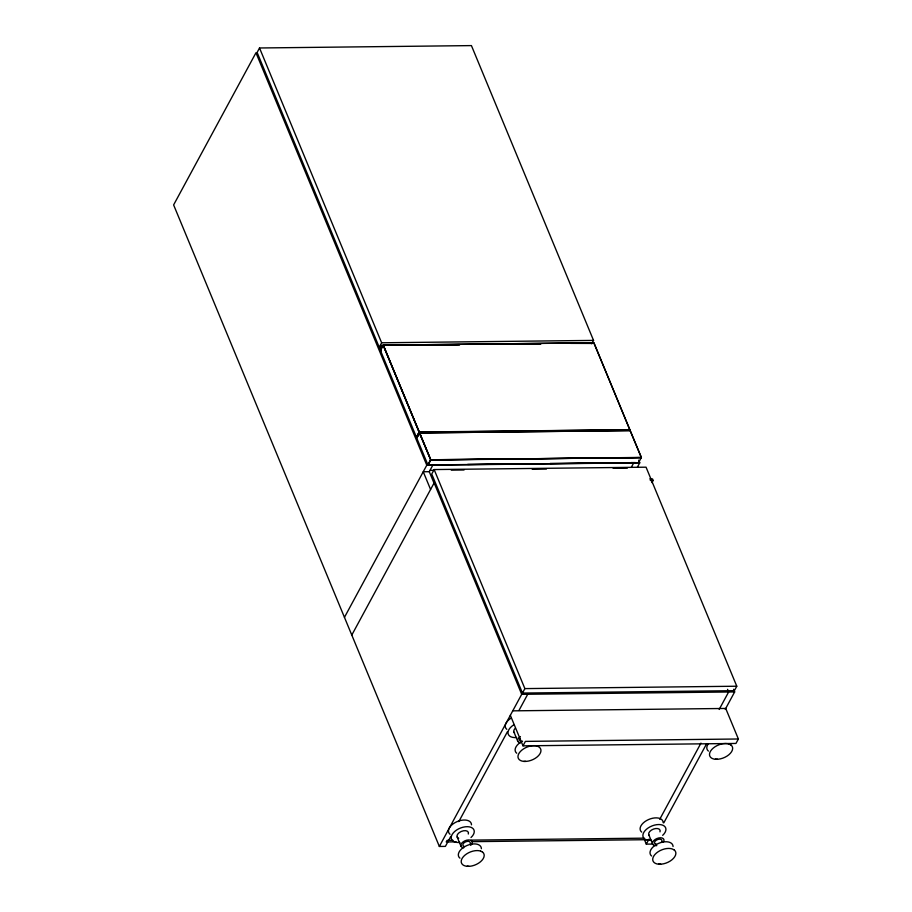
<?xml version="1.0" encoding="UTF-8"?>
<svg xmlns="http://www.w3.org/2000/svg" width="912" height="912" viewBox="0 0 912 912"><rect width="100%" height="100%" fill="white"/><g stroke="black" fill="none" stroke-linecap="round" stroke-linejoin="round"><path stroke-width="1.37" d="M630.203 430.624L641.375 457.619L430.658 459.796L427.831 464.96L638.571 462.749L641.364 457.414L430.806 460.07L419.68 432.926L416.761 438.125L428.024 465.131L430.806 459.762L641.421 457.607L630.124 430.532L419.543 432.926L630.226 430.589M380.418 350.322L383.291 345.124L419.303 432.014L416.488 437.338L380.384 350.333M629.884 429.86L593.837 342.764L383.177 345.158L593.917 342.821L629.793 429.655M419.452 433.052L430.829 460.001L419.588 432.904L416.795 437.965M635.425 462.578L631.058 462.578M380.395 350.345L383.257 345.135L419.224 432.288L629.918 429.734L419.303 432.014L416.419 437.327L419.338 432.094M380.201 347.757L381.182 345.5L384.02 345.466M419.224 432.288L383.2 345.249M259.521 47.983L257.116 52.44L379.221 347.244L381.638 342.787L259.521 47.983L471.424 45.6L593.541 340.404L591.728 343.744M381.182 345.5L380.133 348.498L380.589 350.801M380.806 351.302L380.315 348.521M344.451 617.344L426.793 465.2L255.964 52.782L173.622 204.926L439.356 846.461L445.387 846.393L450.79 836.418M430.749 459.853L427.853 464.903M434.522 484.34L429.278 471.686L432.824 465.131M434.146 469.566L431.741 474.023L522.462 693.063L734.365 690.68L736.782 686.223L646.049 467.183L434.146 469.566L524.879 688.606L522.462 693.063M351.793 635.06L434.135 482.915L521.698 694.317L439.356 846.461M631.366 467.24L633.726 462.863M637.397 467.172L639.757 462.806L638.674 460.172M458.793 821.632L507.482 731.663M518.951 710.482L527.729 694.249M651.955 482.642L653.14 480.453L652.502 478.925L649.663 478.96M738.378 738.994L735.961 743.451L522.998 745.845L525.403 741.388L738.378 738.994L725.724 708.453L512.749 710.847M652.331 844.067L646.289 844.136L648.991 839.143M659.729 819.307L700.963 743.12M719.18 709.445L728.631 691.991L727.548 689.358M663.799 822.863L706.321 744.295M725.222 709.376L734.662 691.923L733.579 689.29M525.802 761.372L523.773 761.395A12.118 6.908 -22.5 0 1 520.285 751.602A12.118 6.908 -22.5 0 1 537.567 746.221L539.334 747.224A12.118 6.908 -22.5 0 1 538.684 755.489A12.118 6.908 -22.5 0 1 526.577 761.36L523.773 761.395M717.47 759.217L715.441 759.24L718.246 759.206A12.118 6.908 -22.5 0 0 730.352 753.335A12.118 6.908 -22.5 0 0 731.036 745.047M469.007 866.297L466.99 866.32L469.794 866.297A12.118 6.908 -22.5 0 0 481.889 860.415A12.118 6.908 -22.5 0 0 482.585 852.127M660.687 864.143L658.658 864.166L661.462 864.143A12.118 6.908 -22.5 0 0 673.569 858.26A12.118 6.908 -22.5 0 0 674.253 849.973M381.638 342.787L593.541 340.404M408.234 345.192L459.511 344.622M489.413 344.28L540.679 343.699M570.593 343.368L592.082 343.436M381.307 345.808L384.157 345.773M435.423 345.192L459.637 344.918M516.602 344.28L540.805 344.006M432.14 464.812L449.206 464.664M467.662 464.413L530.191 463.752M550.061 463.478L611.177 462.851M426.793 465.2L639.757 462.806M429.985 470.375L434.249 470.33M451.28 470.136L464.06 469.988M532.209 469.224L546.413 469.064M613.138 468.312L627.342 468.152M429.278 471.686L423.248 471.755L430.578 489.47M650.302 480.487L653.14 480.453M524.879 688.606L736.782 686.223M521.698 694.317L734.662 691.923M452.933 840.317L447.062 840.374L446.207 841.958L456.125 841.844M471.151 840.112L644.066 838.162M471.721 841.662L650.302 839.656M729.133 744.067L731.002 745.07M480.681 851.147L482.551 852.15M674.219 849.995L672.349 848.992A12.152 6.931 -22.5 0 0 655.01 854.407A12.152 6.931 -22.5 0 0 658.624 864.211M648.842 834.89L652.684 844.181M644.111 838.88L646.289 844.136M510.344 715.304L522.998 745.845M513.958 732.119L517.799 741.399M457.163 837.045L461.016 846.336M463.741 847.807A6.076 3.466 -22.5 0 1 461.803 843.087A6.076 3.466 -22.5 0 1 470.216 840.089A6.076 3.466 -22.5 0 1 470.706 845.333M459.887 842.426A12.152 6.931 -22.5 0 1 452.204 834.389A12.152 6.931 -22.5 0 1 469.213 826.842A12.152 6.931 -22.5 0 1 471.002 837.501M467.115 866.309A12.118 6.908 -22.5 0 1 463.501 856.539A12.118 6.908 -22.5 0 1 480.784 851.147M463.946 846.268A3.944 2.257 -22.5 0 1 465.565 841.867A3.944 2.257 -22.5 0 1 470.204 843.509M458.69 838.276A6.076 3.466 -22.5 0 1 461.176 831.493A6.076 3.466 -22.5 0 1 468.312 834.024M450.038 834.275A12.152 6.931 -22.5 0 1 456.878 821.712A12.152 6.931 -22.5 0 1 471.504 824.813M459.922 858.158A12.152 6.931 -22.5 0 1 466.762 845.606A12.152 6.931 -22.5 0 1 481.399 848.696M655.021 843.782A3.944 2.257 -22.5 0 1 658.202 839.359A3.944 2.257 -22.5 0 1 661.519 842.027M656.412 844.284A3.944 2.257 -22.5 0 1 655.625 844.113M656.822 845.641A6.076 3.466 -22.5 0 1 652.798 841.958A6.076 3.466 -22.5 0 1 660.619 837.775A6.076 3.466 -22.5 0 1 663.275 842.175M651.556 840.271A12.152 6.931 -22.5 0 1 643.883 832.234A12.152 6.931 -22.5 0 1 660.881 824.687A12.152 6.931 -22.5 0 1 662.671 835.346M649.435 835.62A6.076 3.466 -22.5 0 1 653.585 829.042A6.076 3.466 -22.5 0 1 659.992 831.869M641.706 832.12A12.152 6.931 -22.5 0 1 648.546 819.557A12.152 6.931 -22.5 0 1 663.172 822.658M651.601 856.003A12.152 6.931 -22.5 0 1 658.441 843.452A12.152 6.931 -22.5 0 1 673.067 846.541M715.418 759.286A12.152 6.931 -22.5 0 1 711.793 749.482A12.152 6.931 -22.5 0 1 729.121 744.078M708.385 751.078A12.152 6.931 -22.5 0 1 708.259 743.827M521.527 741.502A3.944 2.257 -22.5 0 1 520.091 738.652M520.535 742.881A6.076 3.466 -22.5 0 1 520.399 736.6M516.671 737.5A12.152 6.931 -22.5 0 1 508.098 733.75A12.152 6.931 -22.5 0 1 513.593 724.96M516.716 753.232A12.152 6.931 -22.5 0 1 522.542 741.148M506.821 729.349A12.152 6.931 -22.5 0 1 510.834 718.303M514.55 732.838A6.076 3.466 -22.5 0 1 515.383 728.221"/></g></svg>
